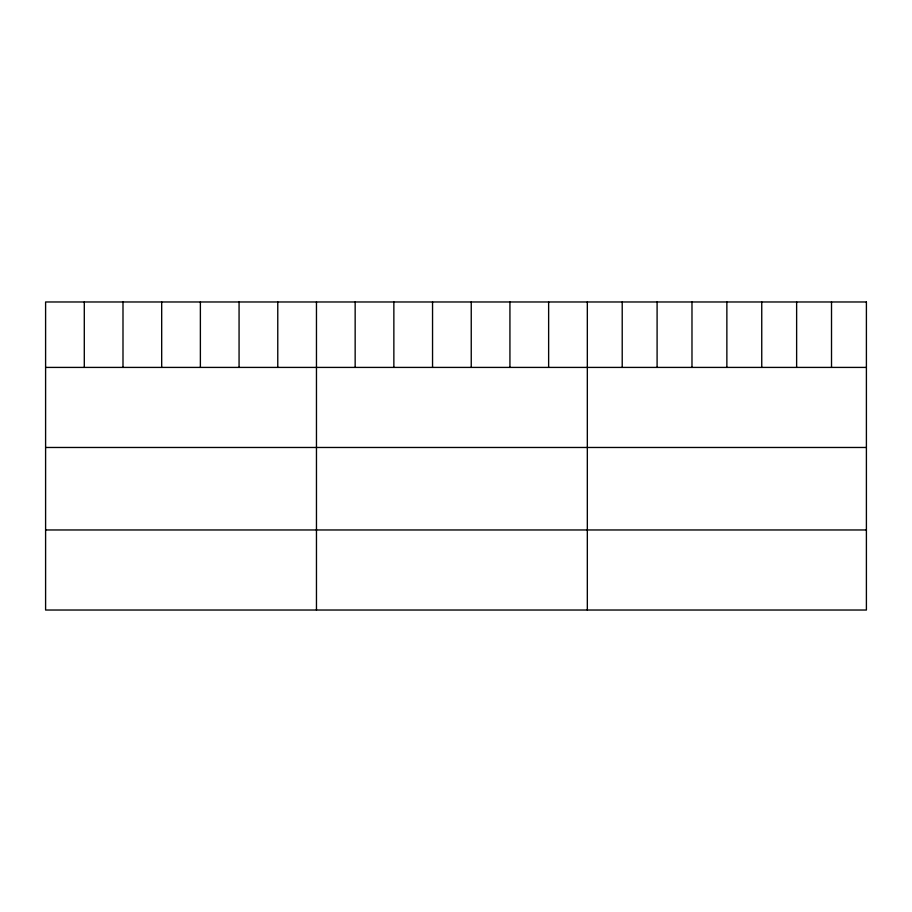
<?xml version="1.0" encoding="UTF-8"?>
<svg xmlns="http://www.w3.org/2000/svg" width="912" height="912" viewBox="0 0 912 912"><rect width="100%" height="100%" fill="white"/><g stroke="black" fill="none" stroke-linecap="round" stroke-linejoin="round"><path stroke-width="1.37" d="M45.6 367.411L866.4 367.411M45.6 447.473L866.4 447.473M45.6 529.963L866.4 529.963M831.516 301.975L831.516 367.411M796.632 301.975L796.632 367.411M761.748 301.975L761.748 367.411M726.864 301.975L726.864 367.411M691.98 301.975L691.98 367.411M657.096 301.975L657.096 367.411M622.212 301.975L622.212 367.411M587.328 301.975L587.328 610.025M548.636 301.975L548.636 367.411M509.933 301.975L509.933 367.411M471.242 301.975L471.242 367.411M432.55 301.975L432.55 367.411M393.859 301.975L393.859 367.411M355.156 301.975L355.156 367.411M316.464 301.975L316.464 610.025M277.772 301.975L277.772 367.411M239.069 301.975L239.069 367.411M200.378 301.975L200.378 367.411M161.686 301.975L161.686 367.411M122.995 301.975L122.995 367.411M84.292 301.975L84.292 367.411M866.4 301.975L45.6 301.975L45.6 610.025L866.4 610.025L866.4 301.975"/></g></svg>
